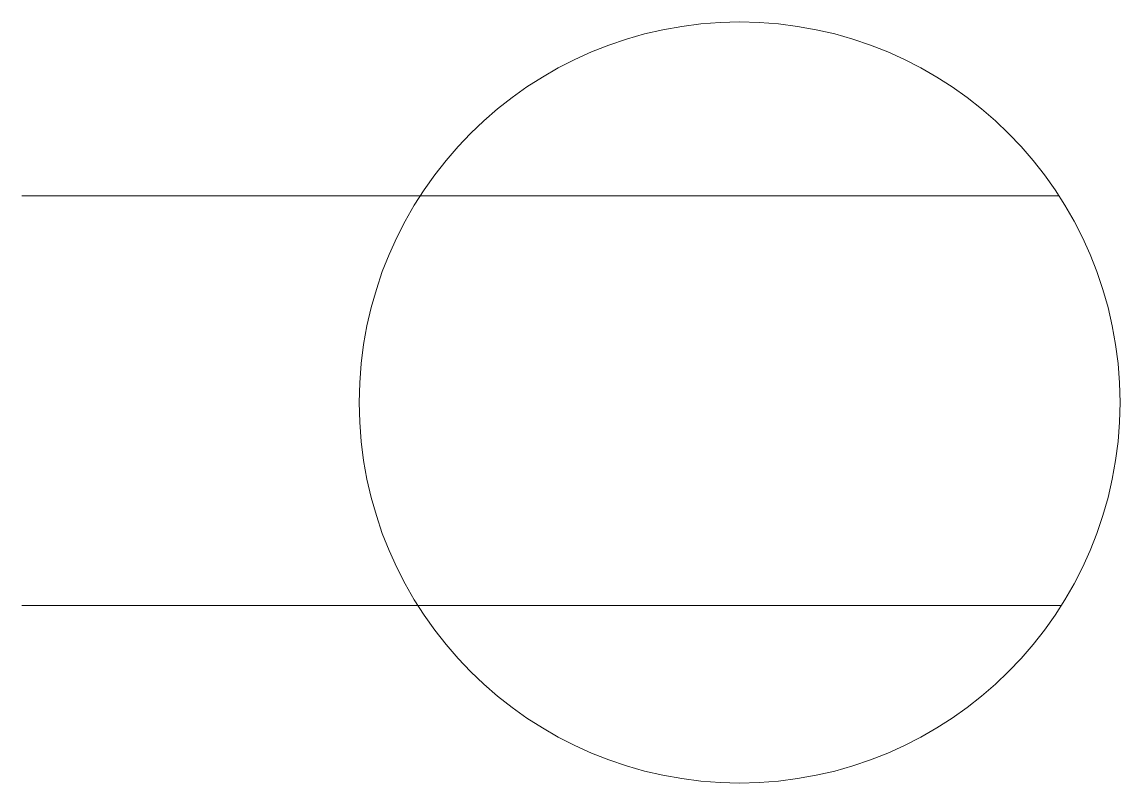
# Model space of a CAD drawing. Header units: inches. Extents: x 76.88 to 81.52, y -196.57 to -193.36.
import ezdxf

# ---------------------------------------------------------------- set-up
doc = ezdxf.new("R2010")
doc.units = ezdxf.units.IN
doc.header["$MEASUREMENT"] = 0
doc.layers.add('E101-1st-floor-electrical', color=7, linetype='Continuous', lineweight=9)

msp = doc.modelspace()

# ---------------------------------------------------------------- linework, layer by layer
at = {"layer": 'E101-1st-floor-electrical'}
for p, q in [((76.8819, -194.0948), (81.2638, -194.0948)), ((76.8819, -195.8253), (81.2733, -195.8253))]:
    msp.add_line(p, q, dxfattribs=at)
msp.add_circle((79.9141, -194.9675), 1.6072, dxfattribs=at)

doc.saveas('drawing.dxf')
